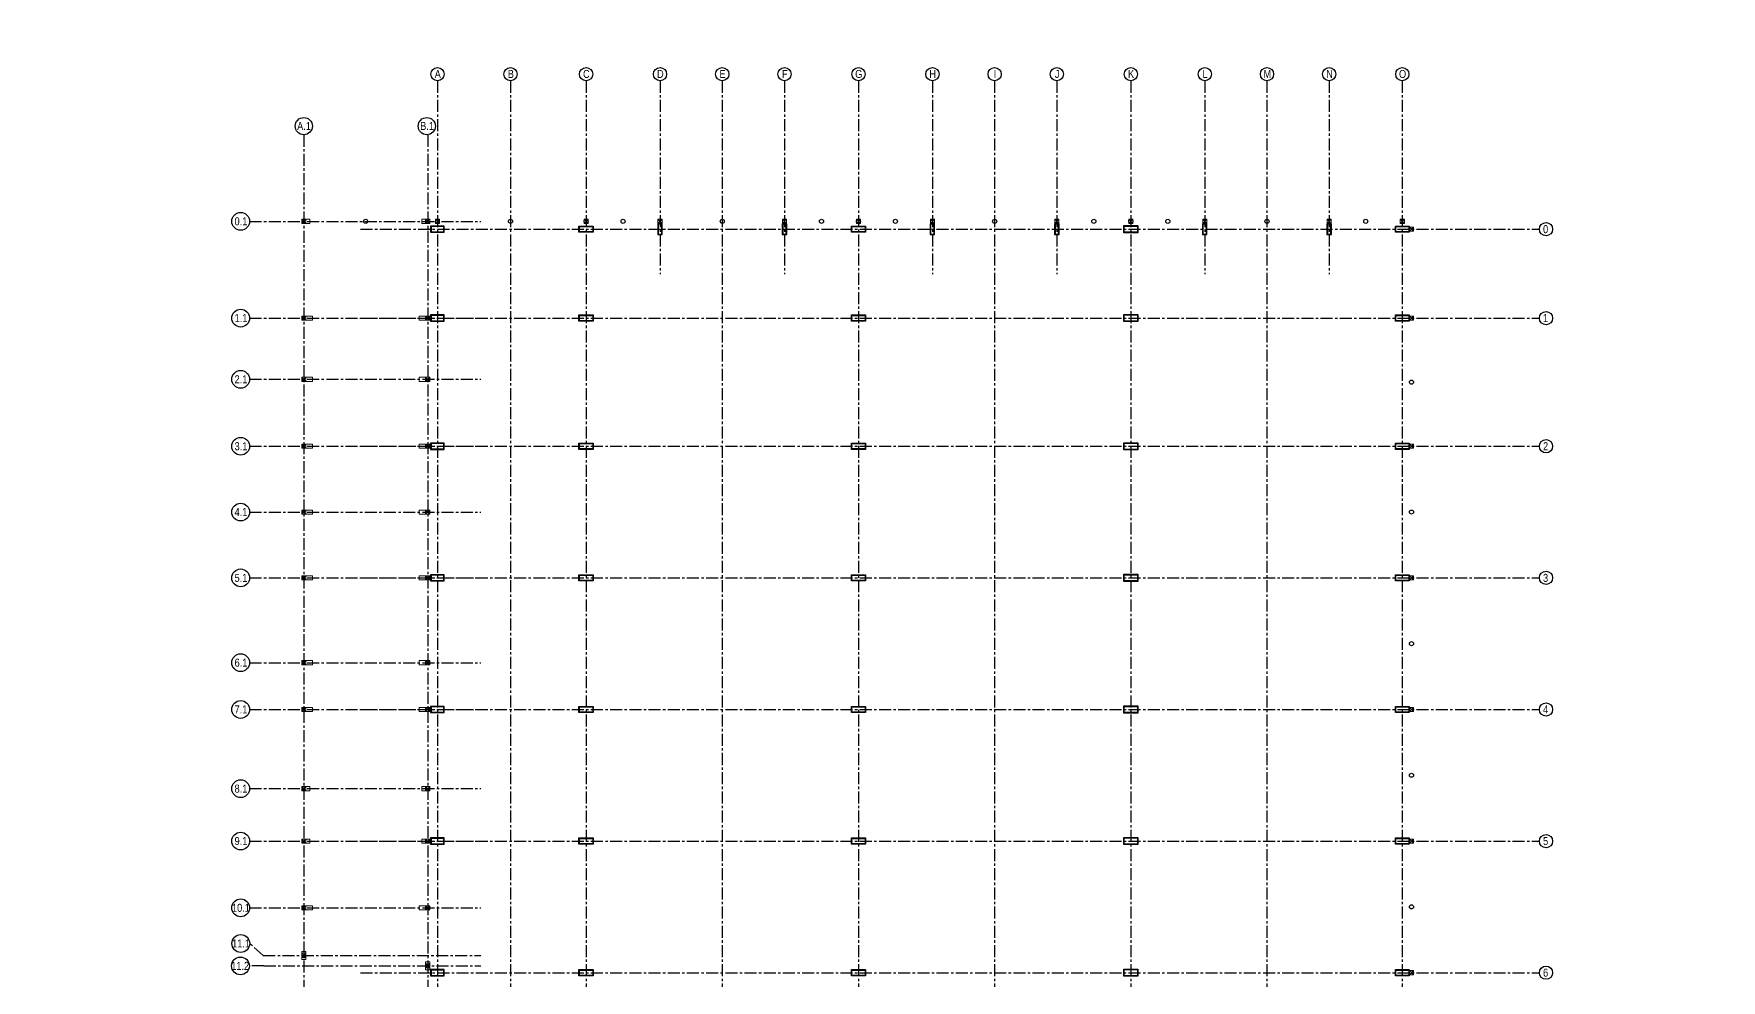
# Model space of a CAD drawing. Header units: inches. Extents: x -605 to 2991212, y -2872845 to 0.
# Drawn here: x 2159731 to 2254649, y -2415773 to -2362555 of the extents above; entities that cross this region are included whole.
import ezdxf
from ezdxf import colors
from ezdxf.entities.mleader import LeaderData, LeaderLine
from ezdxf.math import Vec2, Vec3

# ---------------------------------------------------------------- set-up
doc = ezdxf.new("R2010")
doc.units = ezdxf.units.IN
doc.header["$LTSCALE"] = 600
doc.header["$MEASUREMENT"] = 0
doc.linetypes.add('CENTER', pattern=[2, 1.25, -0.25, 0.25, -0.25])
for name, color, linetype, lineweight in [('PV_MASONRY', 10, 'Continuous', 0), ('PV_TEXT_ROMANS', 7, 'Continuous', 0), ('rRCC 2', 40, 'Continuous', 15)]:
    doc.layers.add(name, color=color, linetype=linetype, lineweight=lineweight)
doc.layers.add('SnT-CENTER2', color=8, linetype='CENTER')
doc.styles.add('J.P', font='ARIALN.TTF')
doc.styles.add('TEXT3', font='geniso.shx')

# ---------------------------------------------------------------- blocks, each defined once
blk = doc.blocks.new('_DotBlank')
at = {"color": 0, "linetype": 'ByBlock', "lineweight": -2}
blk.add_line((-0.5, 0), (-1, 0), dxfattribs=at)
blk.add_circle((0, 0), 0.5, dxfattribs=at)

msp = doc.modelspace()

# ---------------------------------------------------------------- linework, layer by layer
at = {"color": 3, "linetype": 'ByBlock'}
for points in [[(2182053.3, -2373717.7), (2182823.3, -2373717.7), (2182823.3, -2373367.7), (2182053.3, -2373367.7)], [(2190398.2, -2373367.7), (2191198.2, -2373367.7), (2191198.2, -2373717.7), (2190398.2, -2373717.7)], [(2194833.2, -2373242.7), (2194833.2, -2373842.7), (2195083.2, -2373842.7), (2195083.2, -2373242.7)], [(2201833.2, -2373242.7), (2201833.2, -2373842.7), (2202083.2, -2373842.7), (2202083.2, -2373242.7)], [(2205718.2, -2373367.7), (2206518.2, -2373367.7), (2206518.2, -2373717.7), (2205718.2, -2373717.7)], [(2210153.2, -2373242.7), (2210153.2, -2373842.7), (2210403.2, -2373842.7), (2210403.2, -2373242.7)], [(2217153.2, -2373242.7), (2217153.2, -2373842.7), (2217403.2, -2373842.7), (2217403.2, -2373242.7)], [(2221038.2, -2373342.7), (2221838.2, -2373342.7), (2221838.2, -2373742.7), (2221038.2, -2373742.7)], [(2225473.2, -2373242.7), (2225473.2, -2373842.7), (2225723.2, -2373842.7), (2225723.2, -2373242.7)], [(2232473.2, -2373242.7), (2232473.2, -2373842.7), (2232723.2, -2373842.7), (2232723.2, -2373242.7)], [(2236328.2, -2373367.7), (2237098.2, -2373367.7), (2237098.2, -2373717.7), (2236328.2, -2373717.7)], [(2182053.3, -2378717.7), (2182823.3, -2378717.7), (2182823.3, -2378367.7), (2182053.3, -2378367.7)], [(2190398.2, -2378367.7), (2191198.2, -2378367.7), (2191198.2, -2378717.7), (2190398.2, -2378717.7)], [(2205718.2, -2378367.7), (2206518.2, -2378367.7), (2206518.2, -2378717.7), (2205718.2, -2378717.7)], [(2221038.2, -2378342.7), (2221838.2, -2378342.7), (2221838.2, -2378742.7), (2221038.2, -2378742.7)], [(2236328.2, -2378367.7), (2237098.2, -2378367.7), (2237098.2, -2378717.7), (2236328.2, -2378717.7)], [(2182053.3, -2385923.2), (2182823.3, -2385923.2), (2182823.3, -2385573.2), (2182053.3, -2385573.2)], [(2190398.2, -2385573.2), (2191198.2, -2385573.2), (2191198.2, -2385923.2), (2190398.2, -2385923.2)], [(2205718.2, -2385573.2), (2206518.2, -2385573.2), (2206518.2, -2385923.2), (2205718.2, -2385923.2)], [(2221038.2, -2385548.2), (2221838.2, -2385548.2), (2221838.2, -2385948.2), (2221038.2, -2385948.2)], [(2236328.2, -2385573.2), (2237098.2, -2385573.2), (2237098.2, -2385923.2), (2236328.2, -2385923.2)], [(2182053.3, -2393323.2), (2182823.3, -2393323.2), (2182823.3, -2392973.2), (2182053.3, -2392973.2)], [(2190398.2, -2392973.2), (2191198.2, -2392973.2), (2191198.2, -2393323.2), (2190398.2, -2393323.2)], [(2205718.2, -2392973.2), (2206518.2, -2392973.2), (2206518.2, -2393323.2), (2205718.2, -2393323.2)], [(2221038.2, -2392948.2), (2221838.2, -2392948.2), (2221838.2, -2393348.2), (2221038.2, -2393348.2)], [(2236328.2, -2392973.2), (2237098.2, -2392973.2), (2237098.2, -2393323.2), (2236328.2, -2393323.2)], [(2182053.3, -2400723.2), (2182823.3, -2400723.2), (2182823.3, -2400373.2), (2182053.3, -2400373.2)], [(2190398.2, -2400373.2), (2191198.2, -2400373.2), (2191198.2, -2400723.2), (2190398.2, -2400723.2)], [(2205718.2, -2400373.2), (2206518.2, -2400373.2), (2206518.2, -2400723.2), (2205718.2, -2400723.2)], [(2221038.2, -2400348.2), (2221838.2, -2400348.2), (2221838.2, -2400748.2), (2221038.2, -2400748.2)], [(2236328.2, -2400373.2), (2237098.2, -2400373.2), (2237098.2, -2400723.2), (2236328.2, -2400723.2)], [(2182053.3, -2408123.2), (2182823.3, -2408123.2), (2182823.3, -2407773.2), (2182053.3, -2407773.2)], [(2190398.2, -2407773.2), (2191198.2, -2407773.2), (2191198.2, -2408123.2), (2190398.2, -2408123.2)], [(2205718.2, -2407773.2), (2206518.2, -2407773.2), (2206518.2, -2408123.2), (2205718.2, -2408123.2)], [(2221038.2, -2407748.2), (2221838.2, -2407748.2), (2221838.2, -2408148.2), (2221038.2, -2408148.2)], [(2236328.2, -2407773.2), (2237098.2, -2407773.2), (2237098.2, -2408123.2), (2236328.2, -2408123.2)], [(2182053.3, -2415523.2), (2182823.3, -2415523.2), (2182823.3, -2415173.2), (2182053.3, -2415173.2)], [(2190398.2, -2415173.2), (2191198.2, -2415173.2), (2191198.2, -2415523.2), (2190398.2, -2415523.2)], [(2205718.2, -2415173.2), (2206518.2, -2415173.2), (2206518.2, -2415523.2), (2205718.2, -2415523.2)], [(2221038.2, -2415148.2), (2221838.2, -2415148.2), (2221838.2, -2415548.2), (2221038.2, -2415548.2)], [(2236328.2, -2415173.2), (2237098.2, -2415173.2), (2237098.2, -2415523.2), (2236328.2, -2415523.2)]]:
    msp.add_lwpolyline(points, close=True, dxfattribs=at)
at = {"color": 2, "linetype": 'ByBlock'}
for points in [[(2182078.3, -2373692.7), (2182798.3, -2373692.7), (2182798.3, -2373392.7), (2182078.3, -2373392.7)], [(2190423.2, -2373392.7), (2191173.2, -2373392.7), (2191173.2, -2373692.7), (2190423.2, -2373692.7)], [(2194858.2, -2373267.7), (2194858.2, -2373817.7), (2195058.2, -2373817.7), (2195058.2, -2373267.7)], [(2201858.2, -2373267.7), (2201858.2, -2373817.7), (2202058.2, -2373817.7), (2202058.2, -2373267.7)], [(2205743.2, -2373392.7), (2206493.2, -2373392.7), (2206493.2, -2373692.7), (2205743.2, -2373692.7)], [(2210178.2, -2373267.7), (2210178.2, -2373817.7), (2210378.2, -2373817.7), (2210378.2, -2373267.7)], [(2217178.2, -2373267.7), (2217178.2, -2373817.7), (2217378.2, -2373817.7), (2217378.2, -2373267.7)], [(2221063.2, -2373367.7), (2221813.2, -2373367.7), (2221813.2, -2373717.7), (2221063.2, -2373717.7)], [(2225498.2, -2373267.7), (2225498.2, -2373817.7), (2225698.2, -2373817.7), (2225698.2, -2373267.7)], [(2232498.2, -2373267.7), (2232498.2, -2373817.7), (2232698.2, -2373817.7), (2232698.2, -2373267.7)], [(2236353.2, -2373392.7), (2237073.2, -2373392.7), (2237073.2, -2373692.7), (2236353.2, -2373692.7)], [(2182078.3, -2378692.7), (2182798.3, -2378692.7), (2182798.3, -2378392.7), (2182078.3, -2378392.7)], [(2190423.2, -2378392.7), (2191173.2, -2378392.7), (2191173.2, -2378692.7), (2190423.2, -2378692.7)], [(2205743.2, -2378392.7), (2206493.2, -2378392.7), (2206493.2, -2378692.7), (2205743.2, -2378692.7)], [(2221063.2, -2378367.7), (2221813.2, -2378367.7), (2221813.2, -2378717.7), (2221063.2, -2378717.7)], [(2236353.2, -2378392.7), (2237073.2, -2378392.7), (2237073.2, -2378692.7), (2236353.2, -2378692.7)], [(2182078.3, -2385898.2), (2182798.3, -2385898.2), (2182798.3, -2385598.2), (2182078.3, -2385598.2)], [(2190423.2, -2385598.2), (2191173.2, -2385598.2), (2191173.2, -2385898.2), (2190423.2, -2385898.2)], [(2205743.2, -2385598.2), (2206493.2, -2385598.2), (2206493.2, -2385898.2), (2205743.2, -2385898.2)], [(2221063.2, -2385573.2), (2221813.2, -2385573.2), (2221813.2, -2385923.2), (2221063.2, -2385923.2)], [(2236353.2, -2385598.2), (2237073.2, -2385598.2), (2237073.2, -2385898.2), (2236353.2, -2385898.2)], [(2182078.3, -2393298.2), (2182798.3, -2393298.2), (2182798.3, -2392998.2), (2182078.3, -2392998.2)], [(2190423.2, -2392998.2), (2191173.2, -2392998.2), (2191173.2, -2393298.2), (2190423.2, -2393298.2)], [(2205743.2, -2392998.2), (2206493.2, -2392998.2), (2206493.2, -2393298.2), (2205743.2, -2393298.2)], [(2221063.2, -2392973.2), (2221813.2, -2392973.2), (2221813.2, -2393323.2), (2221063.2, -2393323.2)], [(2236353.2, -2392998.2), (2237073.2, -2392998.2), (2237073.2, -2393298.2), (2236353.2, -2393298.2)], [(2182078.3, -2400698.2), (2182798.3, -2400698.2), (2182798.3, -2400398.2), (2182078.3, -2400398.2)], [(2190423.2, -2400398.2), (2191173.2, -2400398.2), (2191173.2, -2400698.2), (2190423.2, -2400698.2)], [(2205743.2, -2400398.2), (2206493.2, -2400398.2), (2206493.2, -2400698.2), (2205743.2, -2400698.2)], [(2221063.2, -2400373.2), (2221813.2, -2400373.2), (2221813.2, -2400723.2), (2221063.2, -2400723.2)], [(2236353.2, -2400398.2), (2237073.2, -2400398.2), (2237073.2, -2400698.2), (2236353.2, -2400698.2)], [(2182078.3, -2408098.2), (2182798.3, -2408098.2), (2182798.3, -2407798.2), (2182078.3, -2407798.2)], [(2190423.2, -2407798.2), (2191173.2, -2407798.2), (2191173.2, -2408098.2), (2190423.2, -2408098.2)], [(2205743.2, -2407798.2), (2206493.2, -2407798.2), (2206493.2, -2408098.2), (2205743.2, -2408098.2)], [(2221063.2, -2407773.2), (2221813.2, -2407773.2), (2221813.2, -2408123.2), (2221063.2, -2408123.2)], [(2236353.2, -2407798.2), (2237073.2, -2407798.2), (2237073.2, -2408098.2), (2236353.2, -2408098.2)], [(2182078.3, -2415498.2), (2182798.3, -2415498.2), (2182798.3, -2415198.2), (2182078.3, -2415198.2)], [(2190423.2, -2415198.2), (2191173.2, -2415198.2), (2191173.2, -2415498.2), (2190423.2, -2415498.2)], [(2205743.2, -2415198.2), (2206493.2, -2415198.2), (2206493.2, -2415498.2), (2205743.2, -2415498.2)], [(2221063.2, -2415173.2), (2221813.2, -2415173.2), (2221813.2, -2415523.2), (2221063.2, -2415523.2)], [(2236353.2, -2415198.2), (2237073.2, -2415198.2), (2237073.2, -2415498.2), (2236353.2, -2415498.2)]]:
    msp.add_lwpolyline(points, close=True, dxfattribs=at)
at = {"color": 1, "linetype": 'ByBlock'}
for centre, radius in [((2182438.3, -2364823.7), 372.1), ((2186548.2, -2364823.7), 372.1), ((2190798.2, -2364823.7), 372.1), ((2194958.2, -2364823.7), 372.1), ((2198458.2, -2364823.7), 372.1), ((2201958.2, -2364823.7), 372.1), ((2206118.2, -2364823.7), 372.1), ((2210278.2, -2364823.7), 372.1), ((2213778.2, -2364823.7), 372.1), ((2217278.2, -2364823.7), 372.1), ((2221438.2, -2364823.7), 372.1), ((2225598.2, -2364823.7), 372.1), ((2229098.2, -2364823.7), 372.1), ((2232598.2, -2364823.7), 372.1), ((2236708.3, -2364823.7), 372.1), ((2174918.2, -2367747.7), 483.5), ((2181838.3, -2367747.7), 483.5), ((2171370.1, -2373102.7), 500.4), ((2244791.9, -2373542.7), 372.1), ((2171370.1, -2378544.3), 500.4), ((2244791.9, -2378544.3), 372.1), ((2171370.1, -2381983.7), 500.4), ((2171370.1, -2385749.8), 500.4), ((2244791.9, -2385749.8), 372.1), ((2171370.1, -2389449.8), 500.4), ((2171370.1, -2393149.8), 500.4), ((2244791.9, -2393149.8), 372.1), ((2171370.1, -2397918.2), 500.4), ((2171370.1, -2400548.2), 500.4), ((2244791.9, -2400549.8), 372.1), ((2171370.1, -2405000.8), 500.4), ((2171370.1, -2407948.2), 500.4), ((2244791.9, -2407949.8), 372.1), ((2171370.1, -2411702.3), 500.4), ((2171375.8, -2413708.4), 500.4), ((2171356.7, -2414967.3), 500.4), ((2244791.9, -2415349.8), 372.1)]:
    msp.add_circle(centre, radius, dxfattribs=at)
at = {"color": 8, "linetype": 'ByBlock'}
for centre in [(2178403.3, -2373102.7), (2178403.3, -2373102.7), (2186548.2, -2373102.7), (2186548.2, -2373102.7), (2190798.2, -2373102.7), (2190798.2, -2373102.7), (2192878.2, -2373102.7), (2192878.2, -2373102.7), (2198458.2, -2373102.7), (2198458.2, -2373102.7), (2204038.2, -2373102.7), (2204038.2, -2373102.7), (2206118.2, -2373102.7), (2206118.2, -2373102.7), (2208198.2, -2373102.7), (2208198.2, -2373102.7), (2213778.2, -2373102.7), (2213778.2, -2373102.7), (2219358.2, -2373102.7), (2219358.2, -2373102.7), (2221438.2, -2373102.7), (2221438.2, -2373102.7), (2223518.2, -2373102.7), (2223518.2, -2373102.7), (2229098.2, -2373102.7), (2229098.2, -2373102.7), (2234653.3, -2373102.7), (2234653.3, -2373102.7), (2234653.3, -2373102.7), (2234653.3, -2373102.7), (2237228.2, -2382145.4), (2237228.2, -2382145.4), (2237228.2, -2389448.2), (2237228.2, -2389448.2), (2237228.2, -2396848.2), (2237228.2, -2396848.2), (2237228.2, -2404248.2), (2237228.2, -2404248.2), (2237228.2, -2411648.2), (2237228.2, -2411648.2)]:
    msp.add_circle(centre, 115, dxfattribs=at)
at = {"layer": 'PV_MASONRY'}
msp.add_line((2175033.2, -2414599.7), (2174803.2, -2414599.7), dxfattribs=at)
at = {"layer": 'rRCC 2', "color": 6}
for p, q in [((2174803.2, -2372987.7), (2175033.2, -2373217.7)), ((2174803.2, -2373217.7), (2175033.2, -2372987.7)), ((2182003.3, -2372987.7), (2181773.3, -2373217.7)), ((2182003.3, -2373217.7), (2181773.3, -2372987.7)), ((2182553.3, -2372987.7), (2182323.3, -2373217.7)), ((2182553.3, -2373217.7), (2182323.3, -2372987.7)), ((2190913.2, -2372987.7), (2190683.2, -2373217.7)), ((2190913.2, -2373217.7), (2190683.2, -2372987.7)), ((2195073.2, -2372987.7), (2194843.2, -2373217.7)), ((2195073.2, -2373217.7), (2194843.2, -2372987.7)), ((2202073.2, -2372987.7), (2201843.2, -2373217.7)), ((2202073.2, -2373217.7), (2201843.2, -2372987.7)), ((2206233.2, -2372987.7), (2206003.2, -2373217.7)), ((2206233.2, -2373217.7), (2206003.2, -2372987.7)), ((2210393.2, -2372987.7), (2210163.2, -2373217.7)), ((2210393.2, -2373217.7), (2210163.2, -2372987.7)), ((2217393.2, -2372987.7), (2217163.2, -2373217.7)), ((2217393.2, -2373217.7), (2217163.2, -2372987.7)), ((2221553.2, -2372987.7), (2221323.2, -2373217.7)), ((2221553.2, -2373217.7), (2221323.2, -2372987.7)), ((2225713.2, -2372987.7), (2225483.2, -2373217.7)), ((2225713.2, -2373217.7), (2225483.2, -2372987.7)), ((2232713.2, -2372987.7), (2232483.2, -2373217.7)), ((2232713.2, -2373217.7), (2232483.2, -2372987.7)), ((2236828.2, -2372987.7), (2236598.2, -2373217.7)), ((2236828.2, -2373217.7), (2236598.2, -2372987.7)), ((2237343.2, -2373427.7), (2237113.2, -2373657.7)), ((2237343.2, -2373657.7), (2237113.2, -2373427.7)), ((2174803.2, -2378427.7), (2175033.2, -2378657.7)), ((2174803.2, -2378657.7), (2175033.2, -2378427.7)), ((2182003.3, -2378427.7), (2181773.3, -2378657.7)), ((2182003.3, -2378657.7), (2181773.3, -2378427.7)), ((2237343.2, -2378427.7), (2237113.2, -2378657.7)), ((2237343.2, -2378657.7), (2237113.2, -2378427.7)), ((2174803.2, -2381868.7), (2175033.2, -2382098.7)), ((2174803.2, -2382098.7), (2175033.2, -2381868.7)), ((2182003.3, -2381868.7), (2181773.3, -2382098.7)), ((2182003.3, -2382098.7), (2181773.3, -2381868.7)), ((2174803.2, -2385633.2), (2175033.2, -2385863.2)), ((2174803.2, -2385863.2), (2175033.2, -2385633.2)), ((2182003.3, -2385633.2), (2181773.3, -2385863.2)), ((2182003.3, -2385863.2), (2181773.3, -2385633.2)), ((2237343.2, -2385633.2), (2237113.2, -2385863.2)), ((2237343.2, -2385863.2), (2237113.2, -2385633.2)), ((2174803.2, -2389334.8), (2175033.2, -2389564.8)), ((2174803.2, -2389564.8), (2175033.2, -2389334.8)), ((2182003.3, -2389334.8), (2181773.3, -2389564.8)), ((2182003.3, -2389564.8), (2181773.3, -2389334.8)), ((2174803.2, -2393033.2), (2175033.2, -2393263.2)), ((2174803.2, -2393263.2), (2175033.2, -2393033.2)), ((2182003.3, -2393033.2), (2181773.3, -2393263.2)), ((2182003.3, -2393263.2), (2181773.3, -2393033.2)), ((2237343.2, -2393033.2), (2237113.2, -2393263.2)), ((2237343.2, -2393263.2), (2237113.2, -2393033.2)), ((2174803.2, -2397803.2), (2175033.2, -2398033.2)), ((2174803.2, -2398033.2), (2175033.2, -2397803.2)), ((2182003.3, -2397803.2), (2181773.3, -2398033.2)), ((2182003.3, -2398033.2), (2181773.3, -2397803.2)), ((2174803.2, -2400433.2), (2175033.2, -2400663.2)), ((2174803.2, -2400663.2), (2175033.2, -2400433.2)), ((2182003.3, -2400433.2), (2181773.3, -2400663.2)), ((2182003.3, -2400663.2), (2181773.3, -2400433.2)), ((2237343.2, -2400433.2), (2237113.2, -2400663.2)), ((2237343.2, -2400663.2), (2237113.2, -2400433.2)), ((2174803.2, -2404885.8), (2175033.2, -2405115.8)), ((2174803.2, -2405115.8), (2175033.2, -2404885.8)), ((2182003.3, -2404885.8), (2181773.3, -2405115.8)), ((2182003.3, -2405115.8), (2181773.3, -2404885.8)), ((2174803.2, -2407833.2), (2175033.2, -2408063.2)), ((2174803.2, -2408063.2), (2175033.2, -2407833.2)), ((2182003.3, -2407833.2), (2181773.3, -2408063.2)), ((2182003.3, -2408063.2), (2181773.3, -2407833.2)), ((2237343.2, -2407833.2), (2237113.2, -2408063.2)), ((2237343.2, -2408063.2), (2237113.2, -2407833.2)), ((2174803.2, -2411587.3), (2175033.2, -2411817.3)), ((2174803.2, -2411817.3), (2175033.2, -2411587.3)), ((2182003.3, -2411587.3), (2181773.3, -2411817.3)), ((2182003.3, -2411817.3), (2181773.3, -2411587.3)), ((2175033.2, -2414489.7), (2174803.2, -2414259.7)), ((2174803.2, -2414489.7), (2175033.2, -2414259.7)), ((2182003.3, -2415082.3), (2181773.3, -2414852.3)), ((2181773.3, -2415082.3), (2182003.3, -2414852.3)), ((2237343.2, -2415233.2), (2237113.2, -2415463.2)), ((2237343.2, -2415463.2), (2237113.2, -2415233.2))]:
    msp.add_line(p, q, dxfattribs=at)
for points in [[(2174803.2, -2373217.7), (2174803.2, -2372987.7), (2175253.2, -2372987.7), (2175253.2, -2373217.7)], [(2174803.2, -2372987.7), (2175033.2, -2372987.7), (2175033.2, -2373217.7), (2174803.2, -2373217.7)], [(2182003.3, -2373217.7), (2182003.3, -2372987.7), (2181553.3, -2372987.7), (2181553.3, -2373217.7)], [(2182003.3, -2372987.7), (2181773.3, -2372987.7), (2181773.3, -2373217.7), (2182003.3, -2373217.7)], [(2182553.3, -2372987.7), (2182323.3, -2372987.7), (2182323.3, -2373217.7), (2182553.3, -2373217.7)], [(2190913.2, -2372987.7), (2190683.2, -2372987.7), (2190683.2, -2373217.7), (2190913.2, -2373217.7)], [(2195073.2, -2372987.7), (2194843.2, -2372987.7), (2194843.2, -2373217.7), (2195073.2, -2373217.7)], [(2202073.2, -2372987.7), (2201843.2, -2372987.7), (2201843.2, -2373217.7), (2202073.2, -2373217.7)], [(2206233.2, -2372987.7), (2206003.2, -2372987.7), (2206003.2, -2373217.7), (2206233.2, -2373217.7)], [(2210393.2, -2372987.7), (2210163.2, -2372987.7), (2210163.2, -2373217.7), (2210393.2, -2373217.7)], [(2217393.2, -2372987.7), (2217163.2, -2372987.7), (2217163.2, -2373217.7), (2217393.2, -2373217.7)], [(2221553.2, -2372987.7), (2221323.2, -2372987.7), (2221323.2, -2373217.7), (2221553.2, -2373217.7)], [(2225713.2, -2372987.7), (2225483.2, -2372987.7), (2225483.2, -2373217.7), (2225713.2, -2373217.7)], [(2232713.2, -2372987.7), (2232483.2, -2372987.7), (2232483.2, -2373217.7), (2232713.2, -2373217.7)], [(2236828.2, -2372987.7), (2236598.2, -2372987.7), (2236598.2, -2373217.7), (2236828.2, -2373217.7)], [(2237343.2, -2373427.7), (2237113.2, -2373427.7), (2237113.2, -2373657.7), (2237343.2, -2373657.7)], [(2174803.2, -2378657.7), (2174803.2, -2378427.7), (2175403.2, -2378427.7), (2175403.2, -2378657.7)], [(2174803.2, -2378427.7), (2175033.2, -2378427.7), (2175033.2, -2378657.7), (2174803.2, -2378657.7)], [(2182003.3, -2378657.7), (2182003.3, -2378427.7), (2181403.3, -2378427.7), (2181403.3, -2378657.7)], [(2182003.3, -2378427.7), (2181773.3, -2378427.7), (2181773.3, -2378657.7), (2182003.3, -2378657.7)], [(2237343.2, -2378427.7), (2237113.2, -2378427.7), (2237113.2, -2378657.7), (2237343.2, -2378657.7)], [(2174803.2, -2382098.7), (2174803.2, -2381868.7), (2175403.2, -2381868.7), (2175403.2, -2382098.7)], [(2174803.2, -2381868.7), (2175033.2, -2381868.7), (2175033.2, -2382098.7), (2174803.2, -2382098.7)], [(2182003.3, -2382098.7), (2182003.3, -2381868.7), (2181403.3, -2381868.7), (2181403.3, -2382098.7)], [(2182003.3, -2381868.7), (2181773.3, -2381868.7), (2181773.3, -2382098.7), (2182003.3, -2382098.7)], [(2174803.2, -2385863.2), (2174803.2, -2385633.2), (2175403.2, -2385633.2), (2175403.2, -2385863.2)], [(2174803.2, -2385633.2), (2175033.2, -2385633.2), (2175033.2, -2385863.2), (2174803.2, -2385863.2)], [(2182003.3, -2385863.2), (2182003.3, -2385633.2), (2181403.3, -2385633.2), (2181403.3, -2385863.2)], [(2182003.3, -2385633.2), (2181773.3, -2385633.2), (2181773.3, -2385863.2), (2182003.3, -2385863.2)], [(2237343.2, -2385633.2), (2237113.2, -2385633.2), (2237113.2, -2385863.2), (2237343.2, -2385863.2)], [(2174803.2, -2389564.8), (2174803.2, -2389334.8), (2175403.2, -2389334.8), (2175403.2, -2389564.8)], [(2174803.2, -2389334.8), (2175033.2, -2389334.8), (2175033.2, -2389564.8), (2174803.2, -2389564.8)], [(2182003.3, -2389564.8), (2182003.3, -2389334.8), (2181403.3, -2389334.8), (2181403.3, -2389564.8)], [(2182003.3, -2389334.8), (2181773.3, -2389334.8), (2181773.3, -2389564.8), (2182003.3, -2389564.8)], [(2174803.2, -2393263.2), (2174803.2, -2393033.2), (2175403.2, -2393033.2), (2175403.2, -2393263.2)], [(2174803.2, -2393033.2), (2175033.2, -2393033.2), (2175033.2, -2393263.2), (2174803.2, -2393263.2)], [(2182003.3, -2393263.2), (2182003.3, -2393033.2), (2181403.3, -2393033.2), (2181403.3, -2393263.2)], [(2182003.3, -2393033.2), (2181773.3, -2393033.2), (2181773.3, -2393263.2), (2182003.3, -2393263.2)], [(2237343.2, -2393033.2), (2237113.2, -2393033.2), (2237113.2, -2393263.2), (2237343.2, -2393263.2)], [(2174803.2, -2398033.2), (2174803.2, -2397803.2), (2175403.2, -2397803.2), (2175403.2, -2398033.2)], [(2174803.2, -2397803.2), (2175033.2, -2397803.2), (2175033.2, -2398033.2), (2174803.2, -2398033.2)], [(2182003.3, -2398033.2), (2182003.3, -2397803.2), (2181403.3, -2397803.2), (2181403.3, -2398033.2)], [(2182003.3, -2397803.2), (2181773.3, -2397803.2), (2181773.3, -2398033.2), (2182003.3, -2398033.2)], [(2174803.2, -2400663.2), (2174803.2, -2400433.2), (2175403.2, -2400433.2), (2175403.2, -2400663.2)], [(2174803.2, -2400433.2), (2175033.2, -2400433.2), (2175033.2, -2400663.2), (2174803.2, -2400663.2)], [(2182003.3, -2400663.2), (2182003.3, -2400433.2), (2181403.3, -2400433.2), (2181403.3, -2400663.2)], [(2182003.3, -2400433.2), (2181773.3, -2400433.2), (2181773.3, -2400663.2), (2182003.3, -2400663.2)], [(2237343.2, -2400433.2), (2237113.2, -2400433.2), (2237113.2, -2400663.2), (2237343.2, -2400663.2)], [(2174803.2, -2405115.8), (2174803.2, -2404885.8), (2175253.2, -2404885.8), (2175253.2, -2405115.8)], [(2174803.2, -2404885.8), (2175033.2, -2404885.8), (2175033.2, -2405115.8), (2174803.2, -2405115.8)], [(2182003.3, -2405115.8), (2182003.3, -2404885.8), (2181553.3, -2404885.8), (2181553.3, -2405115.8)], [(2182003.3, -2404885.8), (2181773.3, -2404885.8), (2181773.3, -2405115.8), (2182003.3, -2405115.8)], [(2174803.2, -2408063.2), (2174803.2, -2407833.2), (2175253.2, -2407833.2), (2175253.2, -2408063.2)], [(2174803.2, -2407833.2), (2175033.2, -2407833.2), (2175033.2, -2408063.2), (2174803.2, -2408063.2)], [(2182003.3, -2408063.2), (2182003.3, -2407833.2), (2181553.3, -2407833.2), (2181553.3, -2408063.2)], [(2182003.3, -2407833.2), (2181773.3, -2407833.2), (2181773.3, -2408063.2), (2182003.3, -2408063.2)], [(2237343.2, -2407833.2), (2237113.2, -2407833.2), (2237113.2, -2408063.2), (2237343.2, -2408063.2)], [(2174803.2, -2411817.3), (2174803.2, -2411587.3), (2175403.2, -2411587.3), (2175403.2, -2411817.3)], [(2174803.2, -2411587.3), (2175033.2, -2411587.3), (2175033.2, -2411817.3), (2174803.2, -2411817.3)], [(2182003.3, -2411817.3), (2182003.3, -2411587.3), (2181403.3, -2411587.3), (2181403.3, -2411817.3)], [(2182003.3, -2411587.3), (2181773.3, -2411587.3), (2181773.3, -2411817.3), (2182003.3, -2411817.3)], [(2174803.2, -2414599.7), (2175033.2, -2414599.7), (2175033.2, -2414149.7), (2174803.2, -2414149.7)], [(2175033.2, -2414489.7), (2175033.2, -2414259.7), (2174803.2, -2414259.7), (2174803.2, -2414489.7)], [(2181773.3, -2414742.3), (2182003.3, -2414742.3), (2182003.3, -2415192.3), (2181773.3, -2415192.3)], [(2182003.3, -2415082.3), (2182003.3, -2414852.3), (2181773.3, -2414852.3), (2181773.3, -2415082.3)], [(2237343.2, -2415233.2), (2237113.2, -2415233.2), (2237113.2, -2415463.2), (2237343.2, -2415463.2)]]:
    msp.add_lwpolyline(points, close=True, dxfattribs=at)
at = {"layer": 'SnT-CENTER2', "color": 6, "ltscale": 0.9}
for p, q in [((2182438.3, -2365195.8), (2182438.3, -2466583.9)), ((2186548.2, -2365195.8), (2186548.2, -2466583.9)), ((2190798.2, -2365195.8), (2190798.2, -2466583.9)), ((2194958.2, -2365195.8), (2194958.2, -2376076.4)), ((2198458.2, -2365195.8), (2198458.2, -2466583.9)), ((2201958.2, -2365195.8), (2201958.2, -2376076.4)), ((2206118.2, -2365195.8), (2206118.2, -2466583.9)), ((2210278.2, -2365195.8), (2210278.2, -2376076.4)), ((2213778.2, -2365195.8), (2213778.2, -2466583.9)), ((2217278.2, -2365195.8), (2217278.2, -2376076.4)), ((2221438.2, -2365195.8), (2221438.2, -2466583.9)), ((2225598.2, -2365195.8), (2225598.2, -2376076.4)), ((2229098.2, -2365195.8), (2229098.2, -2466583.9)), ((2232598.2, -2365195.8), (2232598.2, -2376076.4)), ((2236708.3, -2365195.8), (2236708.3, -2466583.9)), ((2178114.4, -2373542.7), (2244419.8, -2373542.7)), ((2178114.4, -2378542.7), (2244419.8, -2378542.7)), ((2178114.4, -2385748.2), (2244419.8, -2385748.2)), ((2178114.4, -2393148.2), (2244419.8, -2393148.2)), ((2178114.4, -2400548.2), (2244419.8, -2400548.2)), ((2178114.4, -2407948.2), (2244419.8, -2407948.2)), ((2178114.4, -2415348.2), (2244419.8, -2415348.2))]:
    msp.add_line(p, q, dxfattribs=at)
at = {"layer": 'SnT-CENTER2', "color": 2, "ltscale": 0.9}
for p, q in [((2174918.2, -2368231.2), (2174918.2, -2464904.1)), ((2181888.3, -2368231.2), (2181888.3, -2464904.1)), ((2171870.5, -2373102.7), (2184872.3, -2373102.7)), ((2171870.5, -2378542.7), (2184872.3, -2378542.7)), ((2171870.5, -2381983.7), (2184872.3, -2381983.7)), ((2171870.5, -2385748.2), (2184872.3, -2385748.2)), ((2171870.5, -2389449.8), (2184872.3, -2389449.8)), ((2171870.5, -2393148.2), (2184872.3, -2393148.2)), ((2171870.5, -2397918.2), (2184872.3, -2397918.2)), ((2171870.5, -2400548.2), (2184872.3, -2400548.2)), ((2171870.5, -2405000.8), (2184872.3, -2405000.8)), ((2171870.5, -2407948.2), (2184872.3, -2407948.2)), ((2171870.5, -2411702.3), (2184872.3, -2411702.3)), ((2172641.9, -2414374.7), (2171870.5, -2413708.4)), ((2172641.9, -2414374.7), (2184872.3, -2414374.7)), ((2172666, -2414967.3), (2171857.2, -2414967.3)), ((2172666, -2414967.3), (2184872.3, -2414967.3))]:
    msp.add_line(p, q, dxfattribs=at)

# ---------------------------------------------------------------- texts
at = {"layer": 'PV_TEXT_ROMANS', "char_height": 450, "width": 931.892, "attachment_point": 1, "style": 'J.P'}
for s, insert in [('\\pxqc;A', (2181989.2, -2364589.7)), ('\\pxqc;B', (2186099.2, -2364589.7)), ('\\pxqc;C', (2190349.2, -2364589.7)), ('\\pxqc;D', (2194509.2, -2364589.7)), ('\\pxqc;E', (2198009.2, -2364589.7)), ('\\pxqc;F', (2201509.2, -2364589.7)), ('\\pxqc;G', (2205669.2, -2364589.7)), ('\\pxqc;H', (2209829.2, -2364589.7)), ('\\pxqc;I', (2213329.2, -2364589.7)), ('\\pxqc;J', (2216829.2, -2364589.7)), ('\\pxqc;K', (2220989.2, -2364589.7)), ('\\pxqc;L', (2225149.2, -2364589.7)), ('\\pxqc;M', (2228649.2, -2364589.7)), ('\\pxqc;N', (2232149.2, -2364589.7)), ('\\pxqc;O', (2236259.2, -2364589.7)), ('\\pxqc;A.1', (2174469.2, -2367513.7)), ('\\pxqc;B.1', (2181389.2, -2367513.7)), ('\\pxqc;0.1', (2170919.6, -2372875.8)), ('\\pxqc;0', (2244303.6, -2373315.8)), ('\\pxqc;1.1', (2170919.6, -2378317.3)), ('   1', (2244187.2, -2378317.3)), ('\\pxqc;2.1', (2170919.6, -2381756.8)), ('\\pxqc;3.1', (2170919.6, -2385522.8)), ('\\pxqc;2', (2244303.6, -2385522.8)), ('\\pxqc;4.1', (2170919.6, -2389222.8)), ('\\pxqc;5.1', (2170919.6, -2392922.8)), ('\\pxqc;3', (2244303.6, -2392922.8)), ('\\pxqc;6.1', (2170919.6, -2397691.3)), ('\\pxqc;7.1', (2170919.6, -2400321.3)), ('\\pxqc;4', (2244303.6, -2400322.8)), ('\\pxqc;8.1', (2170919.6, -2404773.9)), ('\\pxqc;9.1', (2170919.6, -2407721.3)), ('\\pxqc;5', (2244303.6, -2407722.8)), ('\\pxqc;10.1', (2170919.6, -2411475.3)), ('\\pxqc;11.1', (2170925.3, -2413481.5)), ('\\pxqc;11.2', (2170876.2, -2414740.3)), ('\\pxqc;6', (2244303.6, -2415122.8))]:
    msp.add_mtext(s, dxfattribs=dict(at, insert=insert))

# ---------------------------------------------------------------- leaders
at = {"layer": 'rRCC 2', "color": 7}
ml = msp.add_multileader_mtext('Standard', dxfattribs=at)
ml.set_content('\\A1;\\W0.85;(a)4-12# ', color=7, style='TEXT3')
ml.set_leader_properties(color=256, linetype='ByLayer', lineweight=-1)
ml.set_arrow_properties(name='DOTBLANK')
ml.build(insert=Vec2(0, 0))
ml.multileader.update_dxf_attribs({"text_top_attachment_type": 0, "text_bottom_attachment_type": 0, "dogleg_length": 7.47, "arrow_head_size": 187.5, "scale": 75})
ctx = ml.context
ctx.base_point, ctx.scale, ctx.char_height, ctx.arrow_head_size, ctx.landing_gap_size, ctx.plane_origin = Vec3(2449102.6, -2386705.8), 75, 250, 187.5, 6.75, Vec3(2444752.6, -2386753.7)
ctx.text_align_type = 2
notes = []
notes.append((ctx, [(0, (0, 0, 0), (0, 0), (1, 0), 1, [])]))
ctx.mtext.insert, ctx.mtext.alignment, ctx.mtext.flow_direction = Vec3(2450129.2, -2386574.5), 3, 5
ml = msp.add_multileader_mtext('Standard', dxfattribs=at)
ml.set_content('\\A1;\\W0.85;(a)4-12# ', color=7, style='TEXT3')
ml.set_leader_properties(color=256, linetype='ByLayer', lineweight=-1)
ml.set_arrow_properties(name='DOTBLANK')
ml.build(insert=Vec2(0, 0))
ml.multileader.update_dxf_attribs({"text_top_attachment_type": 0, "text_bottom_attachment_type": 0, "dogleg_length": 7.47, "arrow_head_size": 187.5, "scale": 75})
ctx = ml.context
ctx.base_point, ctx.scale, ctx.char_height, ctx.arrow_head_size, ctx.landing_gap_size, ctx.plane_origin = Vec3(2474235.5, -2625457.1), 75, 250, 187.5, 6.75, Vec3(2469885.5, -2625505)
ctx.text_align_type = 2
notes.append((ctx, [(0, (0, 0, 0), (0, 0), (1, 0), 1, [])]))
ctx.mtext.insert, ctx.mtext.alignment, ctx.mtext.flow_direction = Vec3(2475262.2, -2625325.8), 3, 5
for ctx, leaders in notes:
    for number, flags, end, landing, length, lines in leaders:
        leader = LeaderData()
        leader.index, (leader.has_last_leader_line, leader.has_dogleg_vector, leader.attachment_direction) = number, flags
        leader.last_leader_point, leader.dogleg_vector, leader.dogleg_length = Vec3(end), Vec3(landing), length
        for number, points, colour, breaks in lines:
            line = LeaderLine()
            line.index, line.vertices, line.color, line.breaks = number, Vec3.list(points), colors.encode_raw_color(colour), breaks
            leader.lines.append(line)
        ctx.leaders.append(leader)

doc.saveas('drawing.dxf')
